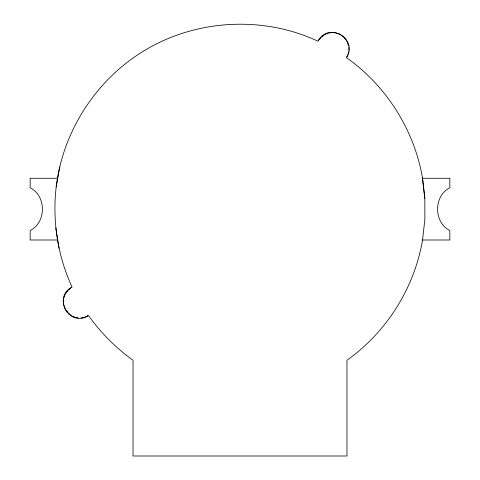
<?xml version="1.0" encoding="UTF-8"?>
<svg xmlns="http://www.w3.org/2000/svg" width="480" height="480" viewBox="0 0 480 480"><rect width="100%" height="100%" fill="white"/><g stroke="black" fill="none" stroke-linecap="round" stroke-linejoin="round"><path stroke-width="0.72" d="M56.184 186.99C52.218 221.058 57.72 255.948 72.072 287.106C52.098 297.204 69.78 327.834 88.512 315.582C100.782 332.796 115.854 347.922 133.026 360.252L133.026 456L346.974 456L346.974 360.252C386.67 332.052 414.36 288 422.556 239.994L424.872 219.228L424.836 198.402L422.46 177.714C414.114 129.714 386.262 85.728 346.446 57.654C358.692 38.922 328.068 21.234 317.97 41.208C261.948 14.97 193.278 19.404 141.096 52.626C94.674 81.924 62.67 132.48 56.184 186.99L59.766 166.782M348.75 50.214L348.75 47.382M76.8 317.922L76.908 317.31M332.574 32.496L335.43 32.592M63.792 298.194C64.572 293.676 67.992 289.884 71.43 287.46M74.028 317.178L72.15 316.128M338.202 33.33L340.8 34.542M347.592 55.014L346.824 57.024M71.43 315.966L71.742 315.426M348.624 45.966L346.692 40.644L343.152 36.192M69.078 314.316L69.48 313.842M344.706 38.616L345.18 38.22M67.05 312.288L67.524 311.892M327 33.48L322.092 36.312L318.318 40.566M65.406 309.942L63.792 305.226M81.072 317.886L85.236 317.028L87.168 316.128M64.194 307.338L64.776 307.128M327.684 33.294L331.866 32.556M63.45 304.572L63.45 298.854M57.846 178.278L30.168 178.278L30.168 187.692C46.5 196.14 46.5 222.138 30.168 230.586L30.168 239.994L57.846 239.994M422.154 178.278L449.832 178.278L449.832 187.692C433.5 196.14 433.5 222.138 449.832 230.586L449.832 239.994L422.154 239.994M63.204 301.71L63.822 301.71M78.246 317.886L74.082 317.028M348.78 51.654L348.036 54.426M335.406 32.742L337.464 33.294M64.194 296.082L64.776 296.298M341.304 35.088L343.05 36.312M71.508 315.828L69.18 314.202L65.544 309.864M319.968 38.22L320.442 38.616M67.05 291.132L67.524 291.534M321.996 36.192L322.392 36.666M69.078 289.104L69.48 289.578M87.576 315.426L87.888 315.966M326.946 33.33L327.156 33.918M82.41 317.31L82.518 317.922M55.812 227.976L59.034 248.25M422.46 177.714L424.836 198.402"/></g></svg>
